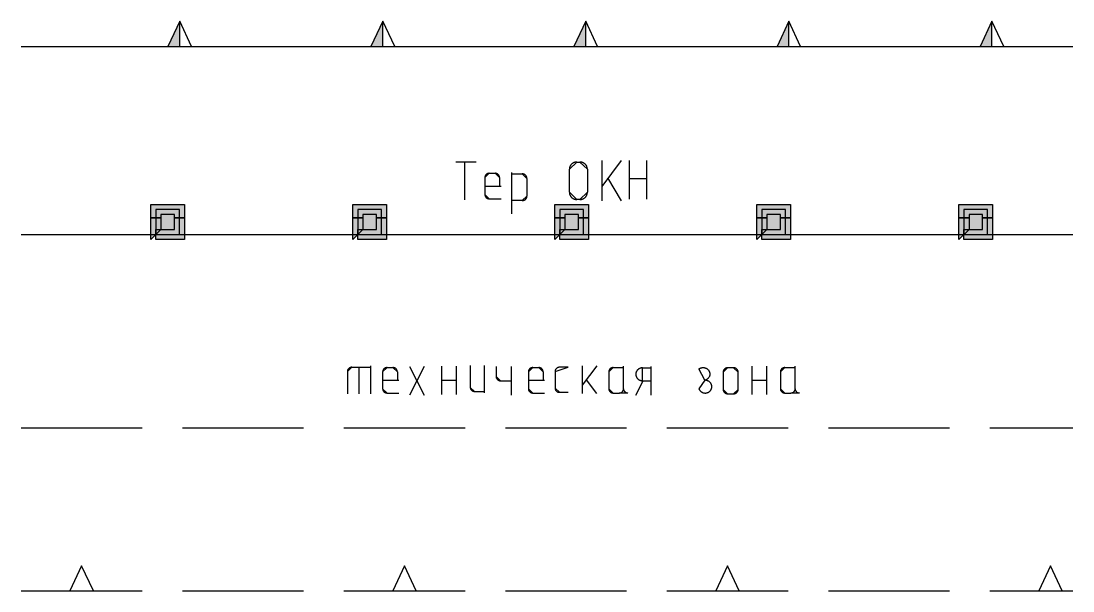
# Model space of a CAD drawing. Extents: x 8646 to 18206, y -17605 to -192.
# Drawn here: x 11147.66 to 11166.28, y -9034.65 to -9024.57 of the extents above; entities that cross this region are included whole.
import ezdxf

# ---------------------------------------------------------------- set-up
doc = ezdxf.new("R2010")
doc.units = 0
doc.layers.get('0').update_dxf_attribs({"linetype": 'CONTINUOUS'})

msp = doc.modelspace()

# ---------------------------------------------------------------- hatches: boundary and pattern name
at = {"linetype": 'CONTINUOUS'}
for points in [[(11150.258, -9025.02), (11150.468, -9024.571), (11150.468, -9025.02)], [(11153.852, -9025.02), (11154.061, -9024.571), (11154.061, -9025.02)], [(11157.445, -9025.02), (11157.655, -9024.571), (11157.655, -9025.02)], [(11161.039, -9025.02), (11161.248, -9024.571), (11161.248, -9025.02)], [(11164.632, -9025.02), (11164.841, -9024.571), (11164.841, -9025.02)], [(11150.371, -9028.052), (11150.371, -9027.992), (11150.133, -9027.992), (11150.133, -9028.052), (11149.955, -9028.052), (11149.955, -9027.814), (11150.55, -9027.814), (11150.55, -9028.052)], [(11153.947, -9028.052), (11153.947, -9027.992), (11153.709, -9027.992), (11153.709, -9028.052), (11153.53, -9028.052), (11153.53, -9027.814), (11154.126, -9027.814), (11154.126, -9028.052)], [(11157.523, -9028.052), (11157.523, -9027.992), (11157.285, -9027.992), (11157.285, -9028.052), (11157.106, -9028.052), (11157.106, -9027.814), (11157.702, -9027.814), (11157.702, -9028.052)], [(11161.099, -9028.052), (11161.099, -9027.992), (11160.861, -9027.992), (11160.861, -9028.052), (11160.682, -9028.052), (11160.682, -9027.814), (11161.277, -9027.814), (11161.277, -9028.052)], [(11164.675, -9028.052), (11164.675, -9027.992), (11164.437, -9027.992), (11164.437, -9028.052), (11164.258, -9028.052), (11164.258, -9027.814), (11164.853, -9027.814), (11164.853, -9028.052)], [(11150.044, -9028.35), (11150.044, -9027.903), (11150.461, -9027.903), (11150.461, -9028.35)], [(11153.62, -9028.35), (11153.62, -9027.903), (11154.036, -9027.903), (11154.036, -9028.35)], [(11157.196, -9028.35), (11157.196, -9027.903), (11157.612, -9027.903), (11157.612, -9028.35)], [(11160.771, -9028.35), (11160.771, -9027.903), (11161.188, -9027.903), (11161.188, -9028.35)], [(11164.347, -9028.35), (11164.347, -9027.903), (11164.764, -9027.903), (11164.764, -9028.35)], [(11149.955, -9028.439), (11149.955, -9028.052), (11150.133, -9028.052), (11150.133, -9028.261)], [(11150.044, -9028.439), (11150.044, -9028.261), (11150.371, -9028.261), (11150.371, -9028.052), (11150.55, -9028.052), (11150.55, -9028.439)], [(11153.53, -9028.439), (11153.53, -9028.052), (11153.709, -9028.052), (11153.709, -9028.261)], [(11153.62, -9028.439), (11153.62, -9028.261), (11153.947, -9028.261), (11153.947, -9028.052), (11154.126, -9028.052), (11154.126, -9028.439)], [(11157.106, -9028.439), (11157.106, -9028.052), (11157.285, -9028.052), (11157.285, -9028.261)], [(11157.196, -9028.439), (11157.196, -9028.261), (11157.523, -9028.261), (11157.523, -9028.052), (11157.702, -9028.052), (11157.702, -9028.439)], [(11160.682, -9028.439), (11160.682, -9028.052), (11160.861, -9028.052), (11160.861, -9028.261)], [(11160.771, -9028.439), (11160.771, -9028.261), (11161.099, -9028.261), (11161.099, -9028.052), (11161.277, -9028.052), (11161.277, -9028.439)], [(11164.258, -9028.439), (11164.258, -9028.052), (11164.437, -9028.052), (11164.437, -9028.261)], [(11164.347, -9028.439), (11164.347, -9028.261), (11164.675, -9028.261), (11164.675, -9028.052), (11164.853, -9028.052), (11164.853, -9028.439)]]:
    msp.add_hatch(color=8, dxfattribs=at).paths.add_polyline_path(points)

# ---------------------------------------------------------------- linework, layer by layer
at = {"color": 8, "linetype": 'CONTINUOUS'}
for p, q in [((11150.468, -9024.571), (11150.258, -9025.02)), ((11150.468, -9024.571), (11150.258, -9025.02)), ((11150.677, -9025.02), (11150.468, -9024.571)), ((11150.468, -9025.02), (11150.468, -9024.571)), ((11154.061, -9024.571), (11153.852, -9025.02)), ((11154.061, -9024.571), (11153.852, -9025.02)), ((11154.271, -9025.02), (11154.061, -9024.571)), ((11154.061, -9025.02), (11154.061, -9024.571)), ((11157.655, -9024.571), (11157.445, -9025.02)), ((11157.655, -9024.571), (11157.445, -9025.02)), ((11157.864, -9025.02), (11157.655, -9024.571)), ((11157.655, -9025.02), (11157.655, -9024.571)), ((11161.248, -9024.571), (11161.039, -9025.02)), ((11161.248, -9024.571), (11161.039, -9025.02)), ((11161.457, -9025.02), (11161.248, -9024.571)), ((11161.248, -9025.02), (11161.248, -9024.571)), ((11164.841, -9024.571), (11164.632, -9025.02)), ((11164.841, -9024.571), (11164.632, -9025.02)), ((11165.051, -9025.02), (11164.841, -9024.571)), ((11164.841, -9025.02), (11164.841, -9024.571)), ((11147.658, -9025.02), (11166.277, -9025.02)), ((11150.258, -9025.02), (11150.677, -9025.02)), ((11150.258, -9025.02), (11150.468, -9025.02)), ((11153.852, -9025.02), (11154.271, -9025.02)), ((11153.852, -9025.02), (11154.061, -9025.02)), ((11157.445, -9025.02), (11157.864, -9025.02)), ((11157.445, -9025.02), (11157.655, -9025.02)), ((11161.039, -9025.02), (11161.457, -9025.02)), ((11161.039, -9025.02), (11161.248, -9025.02)), ((11164.632, -9025.02), (11165.051, -9025.02)), ((11164.632, -9025.02), (11164.841, -9025.02)), ((11155.351, -9027.064), (11155.714, -9027.064)), ((11155.507, -9027.064), (11155.507, -9027.737)), ((11157.496, -9027.065), (11157.549, -9027.065)), ((11157.935, -9027.04), (11157.935, -9027.754)), ((11158.28, -9027.04), (11157.935, -9027.499)), ((11158.424, -9027.04), (11158.424, -9027.725)), ((11158.73, -9027.04), (11158.73, -9027.725)), ((11155.945, -9027.265), (11156.049, -9027.265)), ((11156.339, -9027.249), (11156.339, -9027.983)), ((11156.339, -9027.275), (11156.53, -9027.275)), ((11157.363, -9027.601), (11157.363, -9027.193)), ((11157.682, -9027.193), (11157.682, -9027.601)), ((11155.867, -9027.34), (11155.867, -9027.641)), ((11156.127, -9027.34), (11156.127, -9027.49)), ((11156.612, -9027.354), (11156.612, -9027.668)), ((11158.041, -9027.346), (11158.28, -9027.754)), ((11158.424, -9027.358), (11158.73, -9027.358)), ((11155.867, -9027.49), (11156.154, -9027.49)), ((11149.955, -9027.814), (11150.55, -9027.814)), ((11149.955, -9028.052), (11149.955, -9027.814)), ((11150.55, -9027.814), (11150.55, -9028.052)), ((11153.53, -9027.814), (11154.126, -9027.814)), ((11153.53, -9028.052), (11153.53, -9027.814)), ((11154.126, -9027.814), (11154.126, -9028.052)), ((11155.945, -9027.716), (11156.154, -9027.716)), ((11156.53, -9027.747), (11156.339, -9027.747)), ((11157.106, -9027.814), (11157.702, -9027.814)), ((11157.106, -9028.052), (11157.106, -9027.814)), ((11157.549, -9027.728), (11157.496, -9027.728)), ((11157.702, -9027.814), (11157.702, -9028.052)), ((11160.682, -9027.814), (11161.277, -9027.814)), ((11160.682, -9028.052), (11160.682, -9027.814)), ((11161.277, -9027.814), (11161.277, -9028.052)), ((11164.258, -9027.814), (11164.853, -9027.814)), ((11164.258, -9028.052), (11164.258, -9027.814)), ((11164.853, -9027.814), (11164.853, -9028.052)), ((11150.461, -9027.903), (11150.044, -9027.903)), ((11150.044, -9027.903), (11150.044, -9028.35)), ((11150.133, -9027.992), (11150.133, -9028.052)), ((11150.371, -9027.992), (11150.133, -9027.992)), ((11150.371, -9028.052), (11150.371, -9027.992)), ((11150.461, -9028.35), (11150.461, -9027.903)), ((11154.036, -9027.903), (11153.62, -9027.903)), ((11153.62, -9027.903), (11153.62, -9028.35)), ((11153.709, -9027.992), (11153.709, -9028.052)), ((11153.947, -9027.992), (11153.709, -9027.992)), ((11153.947, -9028.052), (11153.947, -9027.992)), ((11154.036, -9028.35), (11154.036, -9027.903)), ((11157.612, -9027.903), (11157.196, -9027.903)), ((11157.196, -9027.903), (11157.196, -9028.35)), ((11157.285, -9027.992), (11157.285, -9028.052)), ((11157.523, -9027.992), (11157.285, -9027.992)), ((11157.523, -9028.052), (11157.523, -9027.992)), ((11157.612, -9028.35), (11157.612, -9027.903)), ((11161.188, -9027.903), (11160.771, -9027.903)), ((11160.771, -9027.903), (11160.771, -9028.35)), ((11160.861, -9027.992), (11160.861, -9028.052)), ((11161.099, -9027.992), (11160.861, -9027.992)), ((11161.099, -9028.052), (11161.099, -9027.992)), ((11161.188, -9028.35), (11161.188, -9027.903)), ((11164.764, -9027.903), (11164.347, -9027.903)), ((11164.347, -9027.903), (11164.347, -9028.35)), ((11164.437, -9027.992), (11164.437, -9028.052)), ((11164.675, -9027.992), (11164.437, -9027.992)), ((11164.675, -9028.052), (11164.675, -9027.992)), ((11164.764, -9028.35), (11164.764, -9027.903)), ((11150.133, -9028.052), (11149.955, -9028.052)), ((11149.955, -9028.052), (11150.133, -9028.052)), ((11149.955, -9028.439), (11149.955, -9028.052)), ((11150.133, -9028.052), (11150.133, -9028.261)), ((11150.371, -9028.052), (11150.55, -9028.052)), ((11150.371, -9028.261), (11150.371, -9028.052)), ((11150.55, -9028.052), (11150.371, -9028.052)), ((11150.55, -9028.052), (11150.55, -9028.439)), ((11153.709, -9028.052), (11153.53, -9028.052)), ((11153.53, -9028.052), (11153.709, -9028.052)), ((11153.53, -9028.439), (11153.53, -9028.052)), ((11153.709, -9028.052), (11153.709, -9028.261)), ((11153.947, -9028.052), (11154.126, -9028.052)), ((11153.947, -9028.261), (11153.947, -9028.052)), ((11154.126, -9028.052), (11153.947, -9028.052)), ((11154.126, -9028.052), (11154.126, -9028.439)), ((11157.285, -9028.052), (11157.106, -9028.052)), ((11157.106, -9028.052), (11157.285, -9028.052)), ((11157.106, -9028.439), (11157.106, -9028.052)), ((11157.285, -9028.052), (11157.285, -9028.261)), ((11157.523, -9028.052), (11157.702, -9028.052)), ((11157.523, -9028.261), (11157.523, -9028.052)), ((11157.702, -9028.052), (11157.523, -9028.052)), ((11157.702, -9028.052), (11157.702, -9028.439)), ((11160.861, -9028.052), (11160.682, -9028.052)), ((11160.682, -9028.052), (11160.861, -9028.052)), ((11160.682, -9028.439), (11160.682, -9028.052)), ((11160.861, -9028.052), (11160.861, -9028.261)), ((11161.099, -9028.052), (11161.277, -9028.052)), ((11161.099, -9028.261), (11161.099, -9028.052)), ((11161.277, -9028.052), (11161.099, -9028.052)), ((11161.277, -9028.052), (11161.277, -9028.439)), ((11164.437, -9028.052), (11164.258, -9028.052)), ((11164.258, -9028.052), (11164.437, -9028.052)), ((11164.258, -9028.439), (11164.258, -9028.052)), ((11164.437, -9028.052), (11164.437, -9028.261)), ((11164.675, -9028.052), (11164.853, -9028.052)), ((11164.675, -9028.261), (11164.675, -9028.052)), ((11164.853, -9028.052), (11164.675, -9028.052)), ((11164.853, -9028.052), (11164.853, -9028.439)), ((11147.658, -9028.35), (11166.277, -9028.35)), ((11150.133, -9028.261), (11149.955, -9028.439)), ((11150.044, -9028.261), (11150.371, -9028.261)), ((11150.044, -9028.439), (11150.044, -9028.261)), ((11150.044, -9028.35), (11150.461, -9028.35)), ((11153.709, -9028.261), (11153.53, -9028.439)), ((11153.62, -9028.261), (11153.947, -9028.261)), ((11153.62, -9028.439), (11153.62, -9028.261)), ((11153.62, -9028.35), (11154.036, -9028.35)), ((11157.285, -9028.261), (11157.106, -9028.439)), ((11157.196, -9028.261), (11157.523, -9028.261)), ((11157.196, -9028.439), (11157.196, -9028.261)), ((11157.196, -9028.35), (11157.612, -9028.35)), ((11160.861, -9028.261), (11160.682, -9028.439)), ((11160.771, -9028.261), (11161.099, -9028.261)), ((11160.771, -9028.439), (11160.771, -9028.261)), ((11160.771, -9028.35), (11161.188, -9028.35)), ((11164.437, -9028.261), (11164.258, -9028.439)), ((11164.347, -9028.261), (11164.675, -9028.261)), ((11164.347, -9028.439), (11164.347, -9028.261)), ((11164.347, -9028.35), (11164.764, -9028.35)), ((11150.55, -9028.439), (11150.044, -9028.439)), ((11154.126, -9028.439), (11153.62, -9028.439)), ((11157.702, -9028.439), (11157.196, -9028.439)), ((11161.277, -9028.439), (11160.771, -9028.439)), ((11164.853, -9028.439), (11164.347, -9028.439)), ((11153.434, -9030.772), (11153.434, -9031.165)), ((11153.511, -9030.698), (11153.843, -9030.698)), ((11153.639, -9030.698), (11153.639, -9031.165)), ((11153.843, -9030.673), (11153.843, -9031.165)), ((11154.058, -9030.777), (11154.058, -9031.078)), ((11154.136, -9030.702), (11154.241, -9030.702)), ((11154.319, -9030.777), (11154.319, -9030.927)), ((11154.796, -9030.681), (11154.531, -9031.191)), ((11154.531, -9030.681), (11154.796, -9031.191)), ((11155.102, -9030.676), (11155.102, -9031.176)), ((11155.362, -9030.676), (11155.362, -9031.176)), ((11155.609, -9030.668), (11155.609, -9031.052)), ((11155.858, -9030.668), (11155.858, -9031.148)), ((11156.066, -9030.681), (11156.066, -9030.859)), ((11156.332, -9030.681), (11156.332, -9031.191)), ((11156.638, -9030.777), (11156.638, -9031.078)), ((11156.716, -9030.702), (11156.82, -9030.702)), ((11156.898, -9030.777), (11156.898, -9030.927)), ((11157.11, -9030.772), (11157.11, -9031.067)), ((11157.592, -9030.672), (11157.592, -9031.162)), ((11157.847, -9030.672), (11157.592, -9031.015)), ((11158.061, -9030.777), (11158.061, -9031.078)), ((11158.139, -9030.702), (11158.322, -9030.702)), ((11158.322, -9031.078), (11158.322, -9030.677)), ((11158.658, -9030.706), (11158.803, -9030.706)), ((11158.804, -9030.681), (11158.804, -9031.191)), ((11160.085, -9030.783), (11160.085, -9031.089)), ((11160.271, -9030.706), (11160.165, -9030.706)), ((11160.351, -9031.089), (11160.351, -9030.783)), ((11160.592, -9030.676), (11160.592, -9031.176)), ((11160.852, -9030.676), (11160.852, -9031.176)), ((11161.099, -9030.777), (11161.099, -9031.078)), ((11161.177, -9030.702), (11161.36, -9030.702)), ((11161.36, -9031.078), (11161.36, -9030.677)), ((11154.058, -9030.927), (11154.345, -9030.927)), ((11155.102, -9030.926), (11155.362, -9030.926)), ((11156.146, -9030.936), (11156.332, -9030.936)), ((11156.638, -9030.927), (11156.924, -9030.927)), ((11157.847, -9031.162), (11157.668, -9030.917)), ((11158.539, -9031.191), (11158.672, -9030.936)), ((11158.657, -9030.936), (11158.805, -9030.936)), ((11160.592, -9030.926), (11160.852, -9030.926)), ((11154.136, -9031.153), (11154.345, -9031.153)), ((11155.684, -9031.124), (11155.858, -9031.124)), ((11156.716, -9031.153), (11156.924, -9031.153)), ((11157.187, -9031.14), (11157.34, -9031.14)), ((11158.139, -9031.153), (11158.244, -9031.153)), ((11160.165, -9031.165), (11160.271, -9031.165)), ((11161.177, -9031.153), (11161.281, -9031.153)), ((11147.658, -9031.771), (11149.801, -9031.771)), ((11150.516, -9031.771), (11152.659, -9031.771)), ((11153.374, -9031.771), (11155.518, -9031.771)), ((11156.232, -9031.771), (11158.376, -9031.771)), ((11159.09, -9031.771), (11161.234, -9031.771)), ((11161.948, -9031.771), (11164.092, -9031.771)), ((11164.807, -9031.771), (11166.277, -9031.771)), ((11148.729, -9034.208), (11148.521, -9034.655)), ((11148.938, -9034.655), (11148.729, -9034.208)), ((11154.446, -9034.208), (11154.237, -9034.655)), ((11154.654, -9034.655), (11154.446, -9034.208)), ((11160.162, -9034.208), (11159.954, -9034.655)), ((11160.37, -9034.655), (11160.162, -9034.208)), ((11165.878, -9034.208), (11165.67, -9034.655)), ((11166.087, -9034.655), (11165.878, -9034.208)), ((11147.658, -9034.655), (11149.801, -9034.655)), ((11148.521, -9034.655), (11148.938, -9034.655)), ((11150.516, -9034.655), (11152.659, -9034.655)), ((11153.374, -9034.655), (11155.518, -9034.655)), ((11154.237, -9034.655), (11154.654, -9034.655)), ((11156.232, -9034.655), (11158.376, -9034.655)), ((11159.09, -9034.655), (11161.234, -9034.655)), ((11159.954, -9034.655), (11160.37, -9034.655)), ((11161.948, -9034.655), (11164.092, -9034.655)), ((11164.807, -9034.655), (11166.277, -9034.655)), ((11165.67, -9034.655), (11166.087, -9034.655))]:
    msp.add_line(p, q, dxfattribs=at)
at = {"color": 8, "linetype": 'CONTINUOUS', "flags": 128}
for points in [[(11157.496, -9027.065), (11157.489, -9027.065), (11157.482, -9027.066), (11157.475, -9027.067), (11157.469, -9027.068), (11157.462, -9027.069), (11157.455, -9027.071), (11157.448, -9027.073), (11157.442, -9027.076), (11157.436, -9027.079), (11157.43, -9027.082), (11157.424, -9027.086), (11157.418, -9027.089), (11157.413, -9027.093), (11157.407, -9027.098), (11157.402, -9027.102), (11157.397, -9027.107), (11157.393, -9027.112), (11157.389, -9027.118), (11157.385, -9027.123), (11157.381, -9027.129), (11157.378, -9027.135), (11157.375, -9027.141), (11157.372, -9027.147), (11157.37, -9027.153), (11157.368, -9027.16), (11157.366, -9027.166), (11157.365, -9027.173), (11157.364, -9027.179), (11157.364, -9027.186), (11157.363, -9027.193)], [(11157.682, -9027.193), (11157.682, -9027.186), (11157.681, -9027.179), (11157.68, -9027.173), (11157.679, -9027.166), (11157.677, -9027.16), (11157.675, -9027.153), (11157.673, -9027.147), (11157.67, -9027.141), (11157.667, -9027.135), (11157.664, -9027.129), (11157.66, -9027.123), (11157.656, -9027.118), (11157.652, -9027.112), (11157.648, -9027.107), (11157.643, -9027.102), (11157.638, -9027.098), (11157.633, -9027.093), (11157.627, -9027.089), (11157.621, -9027.086), (11157.615, -9027.082), (11157.609, -9027.079), (11157.603, -9027.076), (11157.597, -9027.073), (11157.59, -9027.071), (11157.584, -9027.069), (11157.577, -9027.068), (11157.57, -9027.067), (11157.563, -9027.066), (11157.556, -9027.065), (11157.549, -9027.065)], [(11155.945, -9027.265), (11155.941, -9027.265), (11155.937, -9027.265), (11155.933, -9027.266), (11155.929, -9027.267), (11155.925, -9027.267), (11155.921, -9027.269), (11155.917, -9027.27), (11155.913, -9027.271), (11155.91, -9027.273), (11155.906, -9027.275), (11155.903, -9027.277), (11155.899, -9027.279), (11155.896, -9027.282), (11155.893, -9027.284), (11155.89, -9027.287), (11155.887, -9027.29), (11155.884, -9027.293), (11155.882, -9027.296), (11155.88, -9027.299), (11155.877, -9027.303), (11155.875, -9027.306), (11155.874, -9027.309), (11155.872, -9027.313), (11155.871, -9027.317), (11155.87, -9027.321), (11155.869, -9027.324), (11155.868, -9027.328), (11155.867, -9027.332), (11155.867, -9027.336), (11155.867, -9027.34)], [(11156.127, -9027.34), (11156.127, -9027.336), (11156.127, -9027.332), (11156.127, -9027.328), (11156.126, -9027.324), (11156.125, -9027.321), (11156.124, -9027.317), (11156.122, -9027.313), (11156.121, -9027.309), (11156.119, -9027.306), (11156.117, -9027.303), (11156.115, -9027.299), (11156.113, -9027.296), (11156.11, -9027.293), (11156.107, -9027.29), (11156.105, -9027.287), (11156.102, -9027.284), (11156.098, -9027.282), (11156.095, -9027.279), (11156.092, -9027.277), (11156.088, -9027.275), (11156.085, -9027.273), (11156.081, -9027.271), (11156.077, -9027.27), (11156.073, -9027.269), (11156.069, -9027.267), (11156.066, -9027.267), (11156.062, -9027.266), (11156.057, -9027.265), (11156.053, -9027.265), (11156.049, -9027.265)], [(11156.612, -9027.354), (11156.612, -9027.35), (11156.611, -9027.346), (11156.611, -9027.342), (11156.61, -9027.337), (11156.609, -9027.334), (11156.608, -9027.33), (11156.606, -9027.326), (11156.605, -9027.322), (11156.603, -9027.318), (11156.601, -9027.315), (11156.599, -9027.311), (11156.596, -9027.308), (11156.593, -9027.304), (11156.591, -9027.301), (11156.588, -9027.298), (11156.585, -9027.295), (11156.581, -9027.293), (11156.578, -9027.29), (11156.575, -9027.288), (11156.571, -9027.286), (11156.567, -9027.284), (11156.563, -9027.282), (11156.559, -9027.281), (11156.555, -9027.279), (11156.551, -9027.278), (11156.547, -9027.277), (11156.543, -9027.276), (11156.539, -9027.276), (11156.534, -9027.275), (11156.53, -9027.275)], [(11155.867, -9027.641), (11155.867, -9027.645), (11155.867, -9027.649), (11155.868, -9027.652), (11155.869, -9027.656), (11155.87, -9027.66), (11155.871, -9027.664), (11155.872, -9027.668), (11155.874, -9027.671), (11155.875, -9027.675), (11155.877, -9027.678), (11155.88, -9027.682), (11155.882, -9027.685), (11155.884, -9027.688), (11155.887, -9027.691), (11155.89, -9027.694), (11155.893, -9027.696), (11155.896, -9027.699), (11155.899, -9027.701), (11155.903, -9027.704), (11155.906, -9027.706), (11155.91, -9027.708), (11155.913, -9027.709), (11155.917, -9027.711), (11155.921, -9027.712), (11155.925, -9027.713), (11155.929, -9027.714), (11155.933, -9027.715), (11155.937, -9027.715), (11155.941, -9027.716), (11155.945, -9027.716)], [(11157.363, -9027.601), (11157.364, -9027.608), (11157.364, -9027.614), (11157.365, -9027.621), (11157.366, -9027.627), (11157.368, -9027.634), (11157.37, -9027.64), (11157.372, -9027.647), (11157.375, -9027.653), (11157.378, -9027.659), (11157.381, -9027.665), (11157.385, -9027.67), (11157.389, -9027.676), (11157.393, -9027.681), (11157.397, -9027.686), (11157.402, -9027.691), (11157.407, -9027.696), (11157.413, -9027.7), (11157.418, -9027.704), (11157.424, -9027.708), (11157.43, -9027.711), (11157.436, -9027.715), (11157.442, -9027.717), (11157.448, -9027.72), (11157.455, -9027.722), (11157.462, -9027.724), (11157.469, -9027.726), (11157.475, -9027.727), (11157.482, -9027.728), (11157.489, -9027.728), (11157.496, -9027.728)], [(11157.549, -9027.728), (11157.556, -9027.728), (11157.563, -9027.728), (11157.57, -9027.727), (11157.577, -9027.726), (11157.584, -9027.724), (11157.59, -9027.722), (11157.597, -9027.72), (11157.603, -9027.717), (11157.609, -9027.715), (11157.615, -9027.711), (11157.621, -9027.708), (11157.627, -9027.704), (11157.633, -9027.7), (11157.638, -9027.696), (11157.643, -9027.691), (11157.648, -9027.686), (11157.652, -9027.681), (11157.656, -9027.676), (11157.66, -9027.67), (11157.664, -9027.665), (11157.667, -9027.659), (11157.67, -9027.653), (11157.673, -9027.647), (11157.675, -9027.64), (11157.677, -9027.634), (11157.679, -9027.627), (11157.68, -9027.621), (11157.681, -9027.614), (11157.682, -9027.608), (11157.682, -9027.601)], [(11156.53, -9027.747), (11156.534, -9027.747), (11156.539, -9027.746), (11156.543, -9027.746), (11156.547, -9027.745), (11156.551, -9027.744), (11156.555, -9027.743), (11156.559, -9027.742), (11156.563, -9027.74), (11156.567, -9027.738), (11156.571, -9027.736), (11156.575, -9027.734), (11156.578, -9027.732), (11156.581, -9027.729), (11156.585, -9027.727), (11156.588, -9027.724), (11156.591, -9027.721), (11156.593, -9027.718), (11156.596, -9027.715), (11156.599, -9027.711), (11156.601, -9027.708), (11156.603, -9027.704), (11156.605, -9027.7), (11156.606, -9027.696), (11156.608, -9027.693), (11156.609, -9027.689), (11156.61, -9027.685), (11156.611, -9027.681), (11156.611, -9027.677), (11156.612, -9027.672), (11156.612, -9027.668)], [(11153.511, -9030.698), (11153.507, -9030.698), (11153.503, -9030.698), (11153.499, -9030.699), (11153.495, -9030.699), (11153.491, -9030.7), (11153.487, -9030.701), (11153.483, -9030.703), (11153.48, -9030.704), (11153.476, -9030.706), (11153.473, -9030.708), (11153.469, -9030.71), (11153.466, -9030.712), (11153.463, -9030.714), (11153.46, -9030.717), (11153.457, -9030.719), (11153.454, -9030.722), (11153.451, -9030.725), (11153.449, -9030.728), (11153.447, -9030.731), (11153.445, -9030.735), (11153.443, -9030.738), (11153.441, -9030.742), (11153.439, -9030.745), (11153.438, -9030.749), (11153.437, -9030.752), (11153.436, -9030.756), (11153.435, -9030.76), (11153.435, -9030.764), (11153.434, -9030.768), (11153.434, -9030.772)], [(11154.136, -9030.702), (11154.132, -9030.702), (11154.128, -9030.702), (11154.124, -9030.703), (11154.12, -9030.704), (11154.116, -9030.704), (11154.112, -9030.706), (11154.108, -9030.707), (11154.105, -9030.708), (11154.101, -9030.71), (11154.097, -9030.712), (11154.094, -9030.714), (11154.09, -9030.716), (11154.087, -9030.719), (11154.084, -9030.721), (11154.081, -9030.724), (11154.078, -9030.727), (11154.076, -9030.73), (11154.073, -9030.733), (11154.071, -9030.736), (11154.069, -9030.74), (11154.067, -9030.743), (11154.065, -9030.746), (11154.063, -9030.75), (11154.062, -9030.754), (11154.061, -9030.758), (11154.06, -9030.761), (11154.059, -9030.765), (11154.059, -9030.769), (11154.058, -9030.773), (11154.058, -9030.777)], [(11154.319, -9030.777), (11154.319, -9030.773), (11154.318, -9030.769), (11154.318, -9030.765), (11154.317, -9030.761), (11154.316, -9030.758), (11154.315, -9030.754), (11154.314, -9030.75), (11154.312, -9030.746), (11154.31, -9030.743), (11154.308, -9030.74), (11154.306, -9030.736), (11154.304, -9030.733), (11154.301, -9030.73), (11154.299, -9030.727), (11154.296, -9030.724), (11154.293, -9030.721), (11154.29, -9030.719), (11154.287, -9030.716), (11154.283, -9030.714), (11154.28, -9030.712), (11154.276, -9030.71), (11154.272, -9030.708), (11154.269, -9030.707), (11154.265, -9030.706), (11154.261, -9030.704), (11154.257, -9030.704), (11154.253, -9030.703), (11154.249, -9030.702), (11154.245, -9030.702), (11154.241, -9030.702)], [(11156.716, -9030.702), (11156.712, -9030.702), (11156.708, -9030.702), (11156.704, -9030.703), (11156.7, -9030.704), (11156.696, -9030.704), (11156.692, -9030.706), (11156.688, -9030.707), (11156.684, -9030.708), (11156.681, -9030.71), (11156.677, -9030.712), (11156.673, -9030.714), (11156.67, -9030.716), (11156.667, -9030.719), (11156.664, -9030.721), (11156.661, -9030.724), (11156.658, -9030.727), (11156.655, -9030.73), (11156.653, -9030.733), (11156.651, -9030.736), (11156.648, -9030.74), (11156.646, -9030.743), (11156.645, -9030.746), (11156.643, -9030.75), (11156.642, -9030.754), (11156.641, -9030.758), (11156.64, -9030.761), (11156.639, -9030.765), (11156.638, -9030.769), (11156.638, -9030.773), (11156.638, -9030.777)], [(11156.898, -9030.777), (11156.898, -9030.773), (11156.898, -9030.769), (11156.897, -9030.765), (11156.897, -9030.761), (11156.896, -9030.758), (11156.895, -9030.754), (11156.893, -9030.75), (11156.892, -9030.746), (11156.89, -9030.743), (11156.888, -9030.74), (11156.886, -9030.736), (11156.883, -9030.733), (11156.881, -9030.73), (11156.878, -9030.727), (11156.876, -9030.724), (11156.873, -9030.721), (11156.869, -9030.719), (11156.866, -9030.716), (11156.863, -9030.714), (11156.859, -9030.712), (11156.856, -9030.71), (11156.852, -9030.708), (11156.848, -9030.707), (11156.844, -9030.706), (11156.84, -9030.704), (11156.837, -9030.704), (11156.832, -9030.703), (11156.828, -9030.702), (11156.824, -9030.702), (11156.82, -9030.702)], [(11157.34, -9030.698), (11157.187, -9030.698), (11157.183, -9030.698), (11157.179, -9030.698), (11157.175, -9030.699), (11157.171, -9030.699), (11157.167, -9030.7), (11157.163, -9030.701), (11157.159, -9030.703), (11157.156, -9030.704), (11157.152, -9030.706), (11157.149, -9030.708), (11157.145, -9030.71), (11157.142, -9030.712), (11157.139, -9030.714), (11157.136, -9030.717), (11157.133, -9030.719), (11157.13, -9030.722), (11157.127, -9030.725), (11157.125, -9030.728), (11157.123, -9030.731), (11157.12, -9030.735), (11157.119, -9030.738), (11157.117, -9030.742), (11157.115, -9030.745), (11157.114, -9030.749), (11157.113, -9030.752), (11157.112, -9030.756), (11157.111, -9030.76), (11157.111, -9030.764), (11157.11, -9030.768), (11157.11, -9030.772)], [(11158.139, -9030.702), (11158.135, -9030.702), (11158.131, -9030.702), (11158.127, -9030.703), (11158.123, -9030.704), (11158.119, -9030.704), (11158.115, -9030.706), (11158.111, -9030.707), (11158.108, -9030.708), (11158.104, -9030.71), (11158.1, -9030.712), (11158.097, -9030.714), (11158.094, -9030.716), (11158.09, -9030.719), (11158.087, -9030.721), (11158.084, -9030.724), (11158.081, -9030.727), (11158.079, -9030.73), (11158.076, -9030.733), (11158.074, -9030.736), (11158.072, -9030.74), (11158.07, -9030.743), (11158.068, -9030.746), (11158.067, -9030.75), (11158.065, -9030.754), (11158.064, -9030.758), (11158.063, -9030.761), (11158.062, -9030.765), (11158.062, -9030.769), (11158.061, -9030.773), (11158.061, -9030.777)], [(11158.658, -9030.706), (11158.652, -9030.706), (11158.646, -9030.707), (11158.64, -9030.707), (11158.633, -9030.709), (11158.627, -9030.71), (11158.621, -9030.712), (11158.616, -9030.714), (11158.61, -9030.716), (11158.604, -9030.719), (11158.599, -9030.722), (11158.593, -9030.725), (11158.588, -9030.728), (11158.583, -9030.732), (11158.578, -9030.736), (11158.574, -9030.74), (11158.57, -9030.744), (11158.566, -9030.749), (11158.562, -9030.753), (11158.558, -9030.758), (11158.555, -9030.764), (11158.552, -9030.769), (11158.549, -9030.774), (11158.547, -9030.78), (11158.545, -9030.785), (11158.543, -9030.791), (11158.542, -9030.797), (11158.54, -9030.803), (11158.54, -9030.809), (11158.539, -9030.815), (11158.539, -9030.821), (11158.539, -9030.827), (11158.54, -9030.833), (11158.54, -9030.839), (11158.542, -9030.845), (11158.543, -9030.851), (11158.545, -9030.856), (11158.547, -9030.862), (11158.549, -9030.868), (11158.552, -9030.873), (11158.555, -9030.878), (11158.558, -9030.884), (11158.562, -9030.888), (11158.566, -9030.893), (11158.57, -9030.898), (11158.574, -9030.902), (11158.578, -9030.906), (11158.583, -9030.91), (11158.588, -9030.914), (11158.593, -9030.917), (11158.599, -9030.92), (11158.604, -9030.923), (11158.61, -9030.926), (11158.616, -9030.928), (11158.621, -9030.93), (11158.627, -9030.932), (11158.633, -9030.933), (11158.64, -9030.934), (11158.646, -9030.935), (11158.652, -9030.936), (11158.658, -9030.936)], [(11159.656, -9030.727), (11159.661, -9030.723), (11159.666, -9030.72), (11159.672, -9030.717), (11159.677, -9030.714), (11159.683, -9030.712), (11159.689, -9030.709), (11159.694, -9030.707), (11159.7, -9030.706), (11159.707, -9030.704), (11159.713, -9030.703), (11159.719, -9030.702), (11159.725, -9030.702), (11159.731, -9030.702), (11159.738, -9030.702), (11159.744, -9030.703), (11159.75, -9030.703), (11159.756, -9030.705), (11159.762, -9030.706), (11159.768, -9030.708), (11159.774, -9030.71), (11159.78, -9030.712), (11159.785, -9030.715), (11159.791, -9030.718), (11159.796, -9030.721), (11159.801, -9030.724), (11159.806, -9030.728), (11159.811, -9030.732), (11159.815, -9030.736), (11159.82, -9030.74), (11159.824, -9030.745), (11159.828, -9030.75), (11159.831, -9030.755), (11159.834, -9030.76), (11159.837, -9030.765), (11159.84, -9030.771), (11159.842, -9030.776), (11159.844, -9030.782), (11159.846, -9030.788), (11159.847, -9030.794), (11159.848, -9030.799), (11159.849, -9030.805), (11159.85, -9030.811), (11159.85, -9030.817), (11159.85, -9030.823), (11159.849, -9030.829), (11159.848, -9030.835), (11159.847, -9030.841), (11159.845, -9030.847), (11159.844, -9030.853), (11159.841, -9030.858), (11159.839, -9030.864), (11159.836, -9030.869), (11159.833, -9030.875), (11159.83, -9030.88), (11159.826, -9030.885), (11159.822, -9030.889), (11159.818, -9030.894), (11159.814, -9030.898), (11159.81, -9030.902), (11159.805, -9030.906), (11159.8, -9030.91), (11159.795, -9030.913), (11159.789, -9030.916), (11159.784, -9030.919), (11159.778, -9030.922), (11159.772, -9030.924), (11159.766, -9030.926), (11159.76, -9030.927)], [(11160.165, -9030.706), (11160.161, -9030.706), (11160.157, -9030.706), (11160.153, -9030.707), (11160.148, -9030.708), (11160.144, -9030.709), (11160.14, -9030.71), (11160.136, -9030.711), (11160.133, -9030.713), (11160.129, -9030.714), (11160.125, -9030.716), (11160.122, -9030.718), (11160.118, -9030.721), (11160.115, -9030.723), (11160.112, -9030.726), (11160.109, -9030.729), (11160.106, -9030.731), (11160.103, -9030.734), (11160.101, -9030.738), (11160.098, -9030.741), (11160.096, -9030.744), (11160.094, -9030.748), (11160.092, -9030.751), (11160.091, -9030.755), (11160.089, -9030.759), (11160.088, -9030.763), (11160.087, -9030.767), (11160.086, -9030.771), (11160.086, -9030.775), (11160.086, -9030.779), (11160.085, -9030.783)], [(11160.351, -9030.783), (11160.351, -9030.779), (11160.35, -9030.775), (11160.35, -9030.771), (11160.349, -9030.767), (11160.348, -9030.763), (11160.347, -9030.759), (11160.345, -9030.755), (11160.344, -9030.751), (11160.342, -9030.748), (11160.34, -9030.744), (11160.338, -9030.741), (11160.336, -9030.738), (11160.333, -9030.734), (11160.33, -9030.731), (11160.327, -9030.729), (11160.324, -9030.726), (11160.321, -9030.723), (11160.318, -9030.721), (11160.315, -9030.718), (11160.311, -9030.716), (11160.307, -9030.714), (11160.304, -9030.713), (11160.3, -9030.711), (11160.296, -9030.71), (11160.292, -9030.709), (11160.288, -9030.708), (11160.284, -9030.707), (11160.279, -9030.706), (11160.275, -9030.706), (11160.271, -9030.706)], [(11161.177, -9030.702), (11161.173, -9030.702), (11161.169, -9030.702), (11161.165, -9030.703), (11161.161, -9030.704), (11161.157, -9030.704), (11161.153, -9030.706), (11161.149, -9030.707), (11161.145, -9030.708), (11161.142, -9030.71), (11161.138, -9030.712), (11161.135, -9030.714), (11161.131, -9030.716), (11161.128, -9030.719), (11161.125, -9030.721), (11161.122, -9030.724), (11161.119, -9030.727), (11161.116, -9030.73), (11161.114, -9030.733), (11161.112, -9030.736), (11161.11, -9030.74), (11161.108, -9030.743), (11161.106, -9030.746), (11161.104, -9030.75), (11161.103, -9030.754), (11161.102, -9030.758), (11161.101, -9030.761), (11161.1, -9030.765), (11161.099, -9030.769), (11161.099, -9030.773), (11161.099, -9030.777)], [(11156.066, -9030.859), (11156.066, -9030.863), (11156.067, -9030.867), (11156.067, -9030.871), (11156.068, -9030.875), (11156.069, -9030.879), (11156.07, -9030.883), (11156.072, -9030.887), (11156.073, -9030.89), (11156.075, -9030.894), (11156.077, -9030.898), (11156.079, -9030.901), (11156.081, -9030.904), (11156.084, -9030.907), (11156.087, -9030.911), (11156.09, -9030.913), (11156.093, -9030.916), (11156.096, -9030.919), (11156.099, -9030.921), (11156.102, -9030.923), (11156.106, -9030.926), (11156.11, -9030.928), (11156.113, -9030.929), (11156.117, -9030.931), (11156.121, -9030.932), (11156.125, -9030.933), (11156.129, -9030.934), (11156.133, -9030.935), (11156.138, -9030.935), (11156.142, -9030.936), (11156.146, -9030.936)], [(11159.656, -9031.078), (11159.658, -9031.083), (11159.661, -9031.089), (11159.664, -9031.094), (11159.667, -9031.099), (11159.67, -9031.104), (11159.674, -9031.109), (11159.678, -9031.114), (11159.682, -9031.118), (11159.686, -9031.122), (11159.691, -9031.126), (11159.696, -9031.13), (11159.701, -9031.133), (11159.706, -9031.137), (11159.711, -9031.14), (11159.717, -9031.142), (11159.722, -9031.145), (11159.728, -9031.147), (11159.734, -9031.148), (11159.74, -9031.15), (11159.746, -9031.151), (11159.752, -9031.152), (11159.758, -9031.153), (11159.765, -9031.153), (11159.771, -9031.153), (11159.777, -9031.153), (11159.783, -9031.152), (11159.789, -9031.151), (11159.795, -9031.15), (11159.801, -9031.148), (11159.807, -9031.146), (11159.813, -9031.144), (11159.818, -9031.142), (11159.824, -9031.139), (11159.829, -9031.136), (11159.835, -9031.132), (11159.839, -9031.129), (11159.844, -9031.125), (11159.849, -9031.121), (11159.853, -9031.117), (11159.857, -9031.112), (11159.861, -9031.108), (11159.865, -9031.103), (11159.868, -9031.098), (11159.871, -9031.092), (11159.874, -9031.087), (11159.876, -9031.082), (11159.878, -9031.076), (11159.88, -9031.07), (11159.881, -9031.065), (11159.883, -9031.059), (11159.883, -9031.053), (11159.884, -9031.047), (11159.884, -9031.041), (11159.884, -9031.035), (11159.884, -9031.029), (11159.883, -9031.023), (11159.882, -9031.017), (11159.88, -9031.012), (11159.879, -9031.006), (11159.877, -9031), (11159.874, -9030.995), (11159.872, -9030.989), (11159.869, -9030.984), (11159.866, -9030.979), (11159.862, -9030.974), (11159.858, -9030.969), (11159.854, -9030.965), (11159.85, -9030.961), (11159.846, -9030.956), (11159.841, -9030.953), (11159.836, -9030.949), (11159.831, -9030.945), (11159.826, -9030.942), (11159.82, -9030.94), (11159.815, -9030.937), (11159.809, -9030.935), (11159.803, -9030.933), (11159.797, -9030.931), (11159.791, -9030.93), (11159.785, -9030.929), (11159.779, -9030.928), (11159.773, -9030.927), (11159.767, -9030.927), (11159.76, -9030.927)], [(11154.058, -9031.078), (11154.058, -9031.082), (11154.059, -9031.086), (11154.059, -9031.089), (11154.06, -9031.093), (11154.061, -9031.097), (11154.062, -9031.101), (11154.063, -9031.105), (11154.065, -9031.108), (11154.067, -9031.112), (11154.069, -9031.115), (11154.071, -9031.119), (11154.073, -9031.122), (11154.076, -9031.125), (11154.078, -9031.128), (11154.081, -9031.131), (11154.084, -9031.133), (11154.087, -9031.136), (11154.09, -9031.138), (11154.094, -9031.141), (11154.097, -9031.143), (11154.101, -9031.145), (11154.105, -9031.146), (11154.108, -9031.148), (11154.112, -9031.149), (11154.116, -9031.15), (11154.12, -9031.151), (11154.124, -9031.152), (11154.128, -9031.152), (11154.132, -9031.153), (11154.136, -9031.153)], [(11155.609, -9031.052), (11155.609, -9031.056), (11155.609, -9031.06), (11155.61, -9031.063), (11155.611, -9031.067), (11155.612, -9031.071), (11155.613, -9031.074), (11155.614, -9031.078), (11155.615, -9031.081), (11155.617, -9031.085), (11155.619, -9031.088), (11155.621, -9031.091), (11155.623, -9031.094), (11155.626, -9031.097), (11155.628, -9031.1), (11155.631, -9031.103), (11155.634, -9031.105), (11155.637, -9031.108), (11155.64, -9031.11), (11155.643, -9031.112), (11155.646, -9031.114), (11155.65, -9031.116), (11155.653, -9031.118), (11155.657, -9031.119), (11155.661, -9031.12), (11155.664, -9031.122), (11155.668, -9031.122), (11155.672, -9031.123), (11155.676, -9031.124), (11155.68, -9031.124), (11155.684, -9031.124)], [(11156.638, -9031.078), (11156.638, -9031.082), (11156.638, -9031.086), (11156.639, -9031.089), (11156.64, -9031.093), (11156.641, -9031.097), (11156.642, -9031.101), (11156.643, -9031.105), (11156.645, -9031.108), (11156.646, -9031.112), (11156.648, -9031.115), (11156.651, -9031.119), (11156.653, -9031.122), (11156.655, -9031.125), (11156.658, -9031.128), (11156.661, -9031.131), (11156.664, -9031.133), (11156.667, -9031.136), (11156.67, -9031.138), (11156.673, -9031.141), (11156.677, -9031.143), (11156.681, -9031.145), (11156.684, -9031.146), (11156.688, -9031.148), (11156.692, -9031.149), (11156.696, -9031.15), (11156.7, -9031.151), (11156.704, -9031.152), (11156.708, -9031.152), (11156.712, -9031.153), (11156.716, -9031.153)], [(11157.11, -9031.067), (11157.11, -9031.07), (11157.111, -9031.074), (11157.111, -9031.078), (11157.112, -9031.082), (11157.113, -9031.086), (11157.114, -9031.089), (11157.115, -9031.093), (11157.117, -9031.097), (11157.119, -9031.1), (11157.12, -9031.103), (11157.123, -9031.107), (11157.125, -9031.11), (11157.127, -9031.113), (11157.13, -9031.116), (11157.133, -9031.119), (11157.136, -9031.121), (11157.139, -9031.124), (11157.142, -9031.126), (11157.145, -9031.128), (11157.149, -9031.13), (11157.152, -9031.132), (11157.156, -9031.134), (11157.159, -9031.135), (11157.163, -9031.137), (11157.167, -9031.138), (11157.171, -9031.139), (11157.175, -9031.139), (11157.179, -9031.14), (11157.183, -9031.14), (11157.187, -9031.14)], [(11158.061, -9031.078), (11158.061, -9031.082), (11158.062, -9031.086), (11158.062, -9031.089), (11158.063, -9031.093), (11158.064, -9031.097), (11158.065, -9031.101), (11158.067, -9031.105), (11158.068, -9031.108), (11158.07, -9031.112), (11158.072, -9031.115), (11158.074, -9031.119), (11158.076, -9031.122), (11158.079, -9031.125), (11158.081, -9031.128), (11158.084, -9031.131), (11158.087, -9031.133), (11158.09, -9031.136), (11158.094, -9031.138), (11158.097, -9031.141), (11158.1, -9031.143), (11158.104, -9031.145), (11158.108, -9031.146), (11158.111, -9031.148), (11158.115, -9031.149), (11158.119, -9031.15), (11158.123, -9031.151), (11158.127, -9031.152), (11158.131, -9031.152), (11158.135, -9031.153), (11158.139, -9031.153)], [(11158.244, -9031.153), (11158.248, -9031.153), (11158.252, -9031.152), (11158.256, -9031.152), (11158.26, -9031.151), (11158.264, -9031.15), (11158.268, -9031.149), (11158.272, -9031.148), (11158.275, -9031.146), (11158.279, -9031.145), (11158.283, -9031.143), (11158.286, -9031.141), (11158.29, -9031.138), (11158.293, -9031.136), (11158.296, -9031.133), (11158.299, -9031.131), (11158.302, -9031.128), (11158.304, -9031.125), (11158.307, -9031.122), (11158.309, -9031.119), (11158.311, -9031.115), (11158.313, -9031.112), (11158.315, -9031.108), (11158.317, -9031.105), (11158.318, -9031.101), (11158.319, -9031.097), (11158.32, -9031.093), (11158.321, -9031.089), (11158.321, -9031.086), (11158.322, -9031.082), (11158.322, -9031.078), (11158.322, -9031.082), (11158.322, -9031.086), (11158.323, -9031.089), (11158.324, -9031.093), (11158.324, -9031.097), (11158.326, -9031.101), (11158.327, -9031.105), (11158.329, -9031.108), (11158.33, -9031.112), (11158.332, -9031.115), (11158.334, -9031.119), (11158.337, -9031.122), (11158.339, -9031.125), (11158.342, -9031.128), (11158.345, -9031.131), (11158.348, -9031.133), (11158.351, -9031.136), (11158.354, -9031.138), (11158.357, -9031.141), (11158.361, -9031.143), (11158.365, -9031.145), (11158.368, -9031.146), (11158.372, -9031.148), (11158.376, -9031.149), (11158.38, -9031.15), (11158.384, -9031.151), (11158.388, -9031.152), (11158.392, -9031.152), (11158.396, -9031.153), (11158.4, -9031.153)], [(11160.085, -9031.089), (11160.086, -9031.093), (11160.086, -9031.097), (11160.086, -9031.101), (11160.087, -9031.105), (11160.088, -9031.109), (11160.089, -9031.112), (11160.091, -9031.116), (11160.092, -9031.12), (11160.094, -9031.124), (11160.096, -9031.127), (11160.098, -9031.13), (11160.101, -9031.134), (11160.103, -9031.137), (11160.106, -9031.14), (11160.109, -9031.143), (11160.112, -9031.146), (11160.115, -9031.148), (11160.118, -9031.151), (11160.122, -9031.153), (11160.125, -9031.155), (11160.129, -9031.157), (11160.133, -9031.159), (11160.136, -9031.16), (11160.14, -9031.162), (11160.144, -9031.163), (11160.148, -9031.164), (11160.153, -9031.164), (11160.157, -9031.165), (11160.161, -9031.165), (11160.165, -9031.165)], [(11160.271, -9031.165), (11160.275, -9031.165), (11160.279, -9031.165), (11160.284, -9031.164), (11160.288, -9031.164), (11160.292, -9031.163), (11160.296, -9031.162), (11160.3, -9031.16), (11160.304, -9031.159), (11160.307, -9031.157), (11160.311, -9031.155), (11160.315, -9031.153), (11160.318, -9031.151), (11160.321, -9031.148), (11160.324, -9031.146), (11160.327, -9031.143), (11160.33, -9031.14), (11160.333, -9031.137), (11160.336, -9031.134), (11160.338, -9031.13), (11160.34, -9031.127), (11160.342, -9031.124), (11160.344, -9031.12), (11160.345, -9031.116), (11160.347, -9031.112), (11160.348, -9031.109), (11160.349, -9031.105), (11160.35, -9031.101), (11160.35, -9031.097), (11160.351, -9031.093), (11160.351, -9031.089)], [(11161.099, -9031.078), (11161.099, -9031.082), (11161.099, -9031.086), (11161.1, -9031.089), (11161.101, -9031.093), (11161.102, -9031.097), (11161.103, -9031.101), (11161.104, -9031.105), (11161.106, -9031.108), (11161.108, -9031.112), (11161.11, -9031.115), (11161.112, -9031.119), (11161.114, -9031.122), (11161.116, -9031.125), (11161.119, -9031.128), (11161.122, -9031.131), (11161.125, -9031.133), (11161.128, -9031.136), (11161.131, -9031.138), (11161.135, -9031.141), (11161.138, -9031.143), (11161.142, -9031.145), (11161.145, -9031.146), (11161.149, -9031.148), (11161.153, -9031.149), (11161.157, -9031.15), (11161.161, -9031.151), (11161.165, -9031.152), (11161.169, -9031.152), (11161.173, -9031.153), (11161.177, -9031.153)], [(11161.281, -9031.153), (11161.285, -9031.153), (11161.29, -9031.152), (11161.294, -9031.152), (11161.298, -9031.151), (11161.302, -9031.15), (11161.306, -9031.149), (11161.309, -9031.148), (11161.313, -9031.146), (11161.317, -9031.145), (11161.32, -9031.143), (11161.324, -9031.141), (11161.327, -9031.138), (11161.331, -9031.136), (11161.334, -9031.133), (11161.337, -9031.131), (11161.34, -9031.128), (11161.342, -9031.125), (11161.345, -9031.122), (11161.347, -9031.119), (11161.349, -9031.115), (11161.351, -9031.112), (11161.353, -9031.108), (11161.354, -9031.105), (11161.356, -9031.101), (11161.357, -9031.097), (11161.358, -9031.093), (11161.359, -9031.089), (11161.359, -9031.086), (11161.359, -9031.082), (11161.36, -9031.078), (11161.36, -9031.082), (11161.36, -9031.086), (11161.36, -9031.089), (11161.361, -9031.093), (11161.362, -9031.097), (11161.363, -9031.101), (11161.365, -9031.105), (11161.366, -9031.108), (11161.368, -9031.112), (11161.37, -9031.115), (11161.372, -9031.119), (11161.375, -9031.122), (11161.377, -9031.125), (11161.38, -9031.128), (11161.382, -9031.131), (11161.385, -9031.133), (11161.389, -9031.136), (11161.392, -9031.138), (11161.395, -9031.141), (11161.399, -9031.143), (11161.402, -9031.145), (11161.406, -9031.146), (11161.41, -9031.148), (11161.414, -9031.149), (11161.418, -9031.15), (11161.421, -9031.151), (11161.425, -9031.152), (11161.43, -9031.152), (11161.434, -9031.153), (11161.438, -9031.153)]]:
    msp.add_lwpolyline(points, close=True, dxfattribs=at)

doc.saveas('drawing.dxf')
